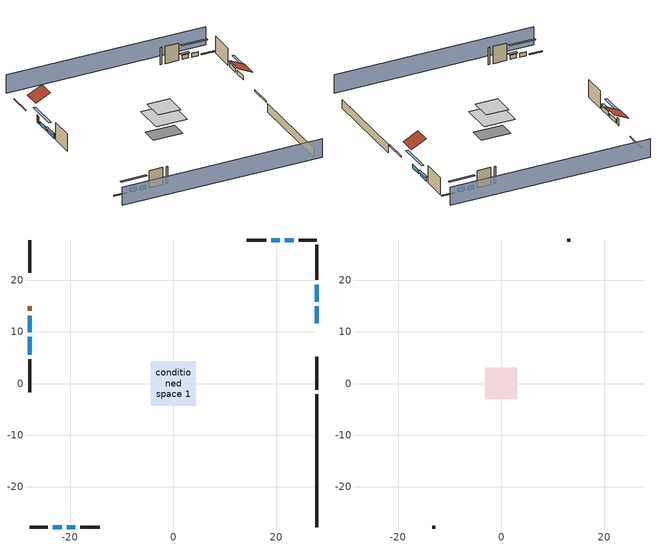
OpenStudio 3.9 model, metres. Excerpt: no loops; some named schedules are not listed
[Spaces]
conditioned space 1
 floor foundation (Slab1 construction): -4.13,-2.3 -4.13,2.3 4.13,2.3 4.13,-2.3 z-2.13
 floor adiabatic (AdiabaticFloorConstruction): -4.36,-4.36 -4.36,4.36 4.36,4.36 4.36,-4.36 z2.74
 wall outside (Wall1 construction): 27.84,20.13 27.84,26.91 z0.3:5.18
 wall outside (Wall2 construction): -18.04,-27.84 -14.27,-27.84 z0.3:5.18
 wall outside (Wall3 construction): -27.84,4.7 -27.84,-1.71 z0.3:5.18
 wall outside (Wall4 construction): 18.04,27.84 14.27,27.84 z0.3:5.18
 wall outside (RimJoist1 construction): 27.84,-1.19 27.84,5.18 z0.3:0.61
 wall outside (RimJoist2 construction): -27.84,-27.84 -24.31,-27.84 z0.3:0.61
 wall outside (RimJoist3 construction): -27.84,27.84 -27.84,21.47 z0.3:0.61
 wall outside (RimJoist4 construction): 27.84,27.84 24.31,27.84 z0.3:0.61
 wall outside (AdiabaticWallConstruction): 27.84,11.65 27.84,14.96 / 27.84,15.89 27.84,19.2 z0.3:1.4; -23.38,-27.84 -21.64,-27.84 / -20.71,-27.84 -18.97,-27.84 / 23.38,27.84 21.64,27.84 / 20.71,27.84 18.97,27.84 z0.3:1.46; -27.84,13.16 -27.84,9.99 z0.3:1.37; -27.84,9.06 -27.84,5.63 z0.3:1.43
 wall outside (AdiabaticWallConstruction 1): -27.84,15 -27.84,14.09 z0.3:2.34
 wall foundation (FoundationWall1 construction): 27.84,-27.84 27.84,-2.12 z-2.13:0.3
 window (WindowConstruction): 27.84,11.65 27.84,14.96 z0.3:1.4
 window (WindowConstruction 1): 27.84,15.89 27.84,19.2 z0.3:1.4
 window (WindowConstruction 2): -23.38,-27.84 -21.64,-27.84 z0.3:1.46
 window (WindowConstruction 3): -20.71,-27.84 -18.97,-27.84 z0.3:1.46
 window (WindowConstruction 4): -27.84,13.16 -27.84,9.99 z0.3:1.37
 window (WindowConstruction 5): -27.84,9.06 -27.84,5.63 z0.3:1.43
 window (WindowConstruction 6): 23.38,27.84 21.64,27.84 z0.3:1.46
 window (WindowConstruction 7): 20.71,27.84 18.97,27.84 z0.3:1.46
 door (Door): -27.84,15 -27.84,14.09 z0.3:2.34
 ceiling adiabatic (AdiabaticFloorConstruction): 4.36,-4.36 4.36,4.36 -4.36,4.36 -4.36,-4.36 z2.74
attic - vented 1
 floor to conditioned space 1 (Floor1 construction Reversed): -3.08,-3.08 -3.08,3.08 3.08,3.08 3.08,-3.08 z5.18
 wall outside (Wall5 construction): -13.34,-27.84 -12.8,-27.84 z0.3:5.18
 wall outside (Wall6 construction): 13.34,27.84 12.8,27.84 z0.3:5.18
 roof outside (Roof1 construction): 27.84,10.72,5.18 23.72,10.72,7.24 23.72,6.11,7.24 27.84,6.11,5.18
 roof outside (Roof2 construction): -27.84,15.93,5.18 -23.72,15.93,7.24 -23.72,20.54,7.24 -27.84,20.54,5.18
shading: 27.84,32.41 -27.84,32.41 / -27.84,-32.41 27.84,-32.41 z0:5.18; 27.84,17.7 27.84,8.91 28.45,8.91 28.45,17.7 z4.15; 27.84,19.51 27.84,15.59 28.45,15.59 28.45,19.51 z1.71; -18.89,-27.84 -26.12,-27.84 -26.12,-28.45 -18.89,-28.45 z4.21; -18.66,-27.84 -21.01,-27.84 -21.01,-28.45 -18.66,-28.45 z1.77; -27.84,7.25 -27.84,15.9 -28.45,15.9 -28.45,7.25 z4.11; -27.84,5.32 -27.84,9.37 -28.45,9.37 -28.45,5.32 z1.74; 18.89,27.84 26.12,27.84 26.12,28.45 18.89,28.45 z4.21; 18.66,27.84 21.01,27.84 21.01,28.45 18.66,28.45 z1.77
[Site]
Portland Intl Arpt_OR: Latitude {deg}=45.59; Longitude {deg}=-122.6; Time Zone {hr}=-8; Elevation {m}=33; Terrain=Suburbs; Keep Site Location Information=Yes
[Site:GroundTemperature:Shallow]
10.2558, 8.96328, 8.85977, 9.47314, 11.9355, 14.3863, 16.5111, 17.8571, 17.9714, 16.8767, 14.8061, 12.4304
[Site:WaterMainsTemperature]
Calculation Method=Schedule; Temperature Schedule=mains temperature schedule
[Building]
Building 1
[Material] Roughness=Rough
Name | Thickness {m} | Conductivity {W/m-K} | Density {kg/m3} | Specific Heat {J/kg-K} | Thermal Absorptance | Solar Absorptance | Visible Absorptance
asphalt or fiberglass shingles | 0.00635 | 0.162714 | 1121.4 | 1465.45 | 0.9 | 0.85 | 0.85
roof rigid ins | 0.00281632 | 0.029427 | 32.04 | 1214.23 | 0.9 | 0.7 | 0.7
osb sheathing 0.5 in. | 0.0127 | 0.115458 | 512.64 | 1214.23 | 0.9 | 0.6 | 0.6
wood siding | 0.0254 | 0.102417 | 544.68 | 1172.36 | 0.9 | 0.85 | 0.85
osb sheathing 0.5 in. 1 | 0.0127 | 0.115458 | 512.64 | 1214.23 | 0.9 | 0.7 | 0.7
wall stud and cavity | 0.1397 | 0.550994 | 139.0536 | 1170.24 | 0.9 | 0.7 | 0.7
gypsum board | 0.0127 | 0.160291 | 801 | 837.4 | 0.9 | 0.6 | 0.6
wall stud and cavity 1 | 0.1397 | 0.727959 | 139.0536 | 1170.24 | 0.9 | 0.6 | 0.6
rim joist stud and cavity | 0.0508 | 0.178688 | 50.32683 | 1063.81 | 0.9 | 0.6 | 0.6
ceiling loosefill ins | 0.254 | 0.0480833 | 16.02 | 1046.75 | 0.9 | 0.7 | 0.7
ceiling stud and cavity | 0.1397 | 0.104117 | 65.682 | 1177.47 | 0.9 | 0.7 | 0.7
concrete 8.0 in. | 0.2032 | 1.803125 | 2242.8 | 837.4 | 0.9 | 0.7 | 0.7
gypsum board 1 | 0.0127 | 0.160291 | 801 | 837.4 | 0.9 | 0.7 | 0.7
concrete 4.0 in. | 0.1016 | 1.803125 | 2242.8 | 837.4 | 0.9 | 0.7 | 0.7
floor covering | 0.0127 | 0.0450781 | 54.468 | 1339.84 | 0.9 | 0.9 | 0.9
wood siding 1; wood siding 2 | 0.0254 | 0.102417 | 544.68 | 1172.36
wall rigid ins; floor rigid ins | 0.512978 | 0.029427 | 32.04 | 1214.23 | 0.9 | 0.7 | 0.7
wall stud and cavity 2 | 0.0889 | 0.380278 | 52.3479 | 1209.89 | 0.9 | 0.7 | 0.7
door material | 0.04445 | 0.0612267 | 512.64 | 1214.23 | 0.9 | 0.7 | 0.7
floor stud and cavity | 0.1397 | 1.75129 | 37.0049 | 1207.88 | 0.9 | 0.7 | 0.7
osb sheathing 0.75 in. | 0.01905 | 0.115458 | 512.64 | 1214.23 | 0.9 | 0.7 | 0.7
floor covering 1 | 0.0127 | 0.0433444 | 54.468 | 1339.84 | 0.9 | 0.6 | 0.6
wall stud and cavity 3 | 0.0889 | 0.391764 | 83.0341 | 1211.67 | 0.9 | 0.7 | 0.7
furniture material conditioned space 1 | 0.1524 | 0.115458 | 640.8 | 1214.23 | 0.9 | 0.6 | 0.6
[Construction]
Roof1 construction; Roof2 construction: asphalt or fiberglass shingles, roof rigid ins, osb sheathing 0.5 in.
Wall1 construction; Wall2 construction; Wall3 construction; Wall4 construction: wood siding, osb sheathing 0.5 in. 1, wall stud and cavity, gypsum board
Wall5 construction; Wall6 construction: wood siding, osb sheathing 0.5 in. 1, wall stud and cavity 1
RimJoist1 construction; RimJoist2 construction; RimJoist3 construction; RimJoist4 construction: wood siding, rim joist stud and cavity
Floor1 construction Reversed: gypsum board, ceiling stud and cavity, ceiling loosefill ins
FoundationWall1 construction: concrete 8.0 in., gypsum board 1
Slab1 construction: concrete 4.0 in., floor covering
WindowConstruction; WindowConstruction 1; WindowConstruction 2; WindowConstruction 3; WindowConstruction 4; WindowConstruction 5; WindowConstruction 6; WindowConstruction 7: WindowMaterial
AdiabaticWallConstruction: wood siding 1, wall rigid ins, wall stud and cavity 2, gypsum board
Door: door material
AdiabaticWallConstruction 1: wood siding 2, wall rigid ins, wall stud and cavity 2, gypsum board
AdiabaticFloorConstruction: floor stud and cavity, floor rigid ins, osb sheathing 0.75 in., floor covering 1
PartitionWallConstruction: gypsum board, wall stud and cavity 3, gypsum board
furniture construction conditioned space 1: furniture material conditioned space 1
[WindowMaterial:SimpleGlazingSystem]
WindowMaterial: U-Factor {W/m2-K}=2.78222; Solar Heat Gain Coefficient=0.56
[ThermalZone] Multiplier=1; Use Ideal Air Loads=No
Name | Volume {m3} | Thermostat
conditioned space | 278.185 | conditioned space temperature setpoint
attic - vented | 17.4772
[Sizing:Zone]
attic - vented: Zone Cooling Design Supply Air Temperature Input Method=SupplyAirTemperature; Zone Cooling Design Supply Air Temperature {C}=14; Zone Cooling Design Supply Air Temperature Difference {deltaC}=11.11; Zone Heating Design Supply Air Temperature Input Method=SupplyAirTemperature; Zone Heating Design Supply Air Temperature {C}=40; Zone Heating Design Supply Air Temperature Difference {deltaC}=11.11; Zone Cooling Design Supply Air Humidity Ratio {kg-H2O/kg-air}=0.0085; Zone Heating Design Supply Air Humidity Ratio {kg-H2O/kg-air}=0.008; Cooling Design Air Flow Method=DesignDay; Heating Design Air Flow Method=DesignDay; Account for Dedicated Outdoor Air System=No; Dedicated Outdoor Air System Control Strategy=NeutralSupplyAir; Dedicated Outdoor Air Low Setpoint Temperature for Design {C}=autosize; Dedicated Outdoor Air High Setpoint Temperature for Design {C}=autosize; Zone Load Sizing Method=Sensible Load Only No Latent Load; Zone Latent Cooling Design Supply Air Humidity Ratio Input Method=HumidityRatioDifference; Zone Cooling Design Supply Air Humidity Ratio Difference {kgWater/kgDryAir}=0.005; Zone Latent Heating Design Supply Air Humidity Ratio Input Method=HumidityRatioDifference; Zone Humidification Design Supply Air Humidity Ratio Difference {kgWater/kgDryAir}=0.005; Sizing Option=Coincident
[Space]
Name | Thermal Zone | Volume {m3}
conditioned space 1 | conditioned space | 278.185
attic - vented 1 | attic - vented | 17.4772
[ThermostatSetpoint:DualSetpoint]
conditioned space temperature setpoint: Heating Setpoint Temperature Schedule=heating setpoint; Cooling Setpoint Temperature Schedule=cooling setpoint; Temperature Difference Between Cutout And Setpoint {deltaC}=0
[Foundation:Kiva]
Foundation Kiva 1: Initial Indoor Air Temperature {C}=17.7778; Wall Height Above Grade {m}=0.3048; Wall Depth Below Slab {m}=0.2032
[Foundation:Kiva:Settings]
Soil Conductivity {W/m-K}=1.3848; Soil Density {kg/m3}=1842.3; Soil Specific Heat {J/kg-K}=418.7; Ground Solar Absorptivity=0.9; Ground Thermal Absorptivity=0.9; Ground Surface Roughness {m}=0.03; Far-Field Width {m}=40; Deep-Ground Boundary Condition=ZeroFlux; Deep-Ground Depth {m}=40; Minimum Cell Dimension {m}=0.2; Maximum Cell Growth Coefficient=3; Simulation Timestep=Timestep
[SurfaceProperty:ExposedFoundationPerimeter]
Slab1: Exposed Perimeter Calculation Method=TotalExposedPerimeter; Total Exposed Perimeter {m}=25.72512
[SurfaceProperty:IncidentSolarMultiplier] Incident Solar Multiplier=1; Incident Solar Multiplier Schedule=trans schedule winter=0.85 summer=0.7
Window1; Window2; Window3; Window4; Window5; Window6; Window7; Window8
[InternalMass:Definition] Design Level Calculation Method=SurfaceArea
Name | Construction | Surface Area {m2}
partition wall mass | PartitionWallConstruction | 114.085
furniture mass conditioned space 1 | furniture construction conditioned space 1 | 45.63397
[InternalMass] Space or SpaceType=conditioned space 1; Multiplier=1
Name | Internal Mass Definition
partition wall mass | partition wall mass
furniture mass conditioned space 1 | furniture mass conditioned space 1
[Fan:SystemModel]
central ac and furnace supply fan: Availability Schedule=Always On Discrete; Design Maximum Air Flow Rate {m3/s}=0.38039; Speed Control Method=Discrete; Electric Power Minimum Flow Rate Fraction=0.2; Design Pressure Rise {Pa}=500; Motor Efficiency=1; Motor In Air Stream Fraction=1; Design Electric Power Consumption {W}=autosize; Design Power Sizing Method=PowerPerFlow; Electric Power Per Unit Flow Rate {W/(m3/s)}=1059.44; Electric Power Per Unit Flow Rate Per Unit Pressure {W-s/m3-Pa}=1.66667; Fan Total Efficiency=0.7; Motor Loss Radiative Fraction=0; Speed Flow Fraction 1=0.90323; Speed Electric Power Fraction 1=0.73687; Speed Flow Fraction 2=1; Speed Electric Power Fraction 2=1
[EnergyManagementSystem:Sensor]
Name | Output Variable or Output Meter Index Key | Output Variable or Output Meter
central_ac_and_furnace_supply_fan_s; central_ac_and_furnace_supply_fan_s_1 | central ac and furnace supply fan | Fan Electricity Energy
water_heater_T_set | water heater setpoint | Schedule Value
out_pb_s |  | Site Outdoor Air Barometric Pressure
out_wt_s |  | Site Outdoor Air Humidity Ratio
site_vw_s |  | Site Wind Speed
cool_season | cooling season schedule | Schedule Value
central_ac_and_furnace_airloop_Fan_RTF_s | central ac and furnace supply fan | Fan Runtime Fraction Speed 1
central_ac_and_furnace_airloop_Fan_RTF_s_1 | central ac and furnace supply fan | Fan Runtime Fraction Speed 2
natural_vent_s | natural vent schedule | Schedule Value
htg_sp_s | heating setpoint | Schedule Value
clg_sp_s | cooling setpoint | Schedule Value
mech_vent_range_fan_0_sch_s | mech vent range fan 0 schedule | Schedule Value
mech_vent_bath_fan_0_sch_s | mech vent bath fan 0 schedule | Schedule Value
clothes_dryer_exhaust_0_sch_s | clothes_dryer | Schedule Value
site_temp | Environment | Site Outdoor Air Drybulb Temperature
discharge_sch_sensor | electric_vehicle_discharging | Schedule Value
charge_sch_sensor | electric_vehicle_charging | Schedule Value
soc_sensor | Vehicle1 li ion | Electric Storage Charge Fraction
htg_load_cond |  | Heating:EnergyTransfer:Zone:CONDITIONED SPACE
clg_load_cond |  | Cooling:EnergyTransfer:Zone:CONDITIONED SPACE
s_conv | Floor1 | Surface Inside Face Convection Heat Gain Energy
s_ig | Floor1 | Surface Inside Face Internal Gains Radiation Heat Gain Energy
s_sol | Floor1 | Surface Inside Face Solar Radiation Heat Gain Energy
s_lgt | Floor1 | Surface Inside Face Lights Radiation Heat Gain Energy
s_surf | Floor1 | Surface Inside Face Net Surface Thermal Radiation Heat Gain Energy
s_conv_1 | FoundationWall1 | Surface Inside Face Convection Heat Gain Energy
s_ig_1 | FoundationWall1 | Surface Inside Face Internal Gains Radiation Heat Gain Energy
s_sol_1 | FoundationWall1 | Surface Inside Face Solar Radiation Heat Gain Energy
s_lgt_1 | FoundationWall1 | Surface Inside Face Lights Radiation Heat Gain Energy
s_surf_1 | FoundationWall1 | Surface Inside Face Net Surface Thermal Radiation Heat Gain Energy
s_conv_2 | inferred conditioned ceiling | Surface Inside Face Convection Heat Gain Energy
s_ig_2 | inferred conditioned ceiling | Surface Inside Face Internal Gains Radiation Heat Gain Energy
s_sol_2 | inferred conditioned ceiling | Surface Inside Face Solar Radiation Heat Gain Energy
s_lgt_2 | inferred conditioned ceiling | Surface Inside Face Lights Radiation Heat Gain Energy
s_surf_2 | inferred conditioned ceiling | Surface Inside Face Net Surface Thermal Radiation Heat Gain Energy
s_conv_3 | inferred conditioned floor | Surface Inside Face Convection Heat Gain Energy
s_ig_3 | inferred conditioned floor | Surface Inside Face Internal Gains Radiation Heat Gain Energy
s_sol_3 | inferred conditioned floor | Surface Inside Face Solar Radiation Heat Gain Energy
s_lgt_3 | inferred conditioned floor | Surface Inside Face Lights Radiation Heat Gain Energy
s_surf_3 | inferred conditioned floor | Surface Inside Face Net Surface Thermal Radiation Heat Gain Energy
s_conv_4 | RimJoist1 | Surface Inside Face Convection Heat Gain Energy
s_ig_4 | RimJoist1 | Surface Inside Face Internal Gains Radiation Heat Gain Energy
s_sol_4 | RimJoist1 | Surface Inside Face Solar Radiation Heat Gain Energy
s_lgt_4 | RimJoist1 | Surface Inside Face Lights Radiation Heat Gain Energy
s_surf_4 | RimJoist1 | Surface Inside Face Net Surface Thermal Radiation Heat Gain Energy
s_conv_5 | RimJoist2 | Surface Inside Face Convection Heat Gain Energy
s_ig_5 | RimJoist2 | Surface Inside Face Internal Gains Radiation Heat Gain Energy
s_sol_5 | RimJoist2 | Surface Inside Face Solar Radiation Heat Gain Energy
s_lgt_5 | RimJoist2 | Surface Inside Face Lights Radiation Heat Gain Energy
s_surf_5 | RimJoist2 | Surface Inside Face Net Surface Thermal Radiation Heat Gain Energy
s_conv_6 | RimJoist3 | Surface Inside Face Convection Heat Gain Energy
s_ig_6 | RimJoist3 | Surface Inside Face Internal Gains Radiation Heat Gain Energy
s_sol_6 | RimJoist3 | Surface Inside Face Solar Radiation Heat Gain Energy
s_lgt_6 | RimJoist3 | Surface Inside Face Lights Radiation Heat Gain Energy
s_surf_6 | RimJoist3 | Surface Inside Face Net Surface Thermal Radiation Heat Gain Energy
s_conv_7 | RimJoist4 | Surface Inside Face Convection Heat Gain Energy
s_ig_7 | RimJoist4 | Surface Inside Face Internal Gains Radiation Heat Gain Energy
s_sol_7 | RimJoist4 | Surface Inside Face Solar Radiation Heat Gain Energy
s_lgt_7 | RimJoist4 | Surface Inside Face Lights Radiation Heat Gain Energy
s_surf_7 | RimJoist4 | Surface Inside Face Net Surface Thermal Radiation Heat Gain Energy
s_conv_8 | Slab1 | Surface Inside Face Convection Heat Gain Energy
s_ig_8 | Slab1 | Surface Inside Face Internal Gains Radiation Heat Gain Energy
s_sol_8 | Slab1 | Surface Inside Face Solar Radiation Heat Gain Energy
s_lgt_8 | Slab1 | Surface Inside Face Lights Radiation Heat Gain Energy
s_surf_8 | Slab1 | Surface Inside Face Net Surface Thermal Radiation Heat Gain Energy
ss_sol | Door1 | Surface Inside Face Solar Radiation Heat Gain Energy
ss_lgt | Door1 | Surface Inside Face Lights Radiation Heat Gain Energy
ss_conv | Door1 | Surface Inside Face Convection Heat Gain Energy
ss_ig | Door1 | Surface Inside Face Internal Gains Radiation Heat Gain Energy
ss_surf | Door1 | Surface Inside Face Net Surface Thermal Radiation Heat Gain Energy
ss_conv_1 | Window1 | Surface Inside Face Convection Heat Gain Energy
ss_ig_1 | Window1 | Surface Inside Face Internal Gains Radiation Heat Gain Energy
ss_surf_1 | Window1 | Surface Inside Face Net Surface Thermal Radiation Heat Gain Energy
ss_trans_in | Window1 | Surface Window Transmitted Solar Radiation Rate
ss_back_out | Window1 | Surface Window Shortwave from Zone Back Out Window Heat Transfer Rate
ss_trans_out | Window1 | Surface Inside Face Initial Transmitted Diffuse Transmitted Out Window Solar Radiation Rate
ss_conv_2 | Window2 | Surface Inside Face Convection Heat Gain Energy
ss_ig_2 | Window2 | Surface Inside Face Internal Gains Radiation Heat Gain Energy
ss_surf_2 | Window2 | Surface Inside Face Net Surface Thermal Radiation Heat Gain Energy
ss_trans_in_1 | Window2 | Surface Window Transmitted Solar Radiation Rate
ss_back_out_1 | Window2 | Surface Window Shortwave from Zone Back Out Window Heat Transfer Rate
ss_trans_out_1 | Window2 | Surface Inside Face Initial Transmitted Diffuse Transmitted Out Window Solar Radiation Rate
ss_conv_3 | Window3 | Surface Inside Face Convection Heat Gain Energy
ss_ig_3 | Window3 | Surface Inside Face Internal Gains Radiation Heat Gain Energy
ss_surf_3 | Window3 | Surface Inside Face Net Surface Thermal Radiation Heat Gain Energy
ss_trans_in_2 | Window3 | Surface Window Transmitted Solar Radiation Rate
ss_back_out_2 | Window3 | Surface Window Shortwave from Zone Back Out Window Heat Transfer Rate
ss_trans_out_2 | Window3 | Surface Inside Face Initial Transmitted Diffuse Transmitted Out Window Solar Radiation Rate
ss_conv_4 | Window4 | Surface Inside Face Convection Heat Gain Energy
ss_ig_4 | Window4 | Surface Inside Face Internal Gains Radiation Heat Gain Energy
ss_surf_4 | Window4 | Surface Inside Face Net Surface Thermal Radiation Heat Gain Energy
ss_trans_in_3 | Window4 | Surface Window Transmitted Solar Radiation Rate
ss_back_out_3 | Window4 | Surface Window Shortwave from Zone Back Out Window Heat Transfer Rate
ss_trans_out_3 | Window4 | Surface Inside Face Initial Transmitted Diffuse Transmitted Out Window Solar Radiation Rate
ss_conv_5 | Window5 | Surface Inside Face Convection Heat Gain Energy
ss_ig_5 | Window5 | Surface Inside Face Internal Gains Radiation Heat Gain Energy
ss_surf_5 | Window5 | Surface Inside Face Net Surface Thermal Radiation Heat Gain Energy
ss_trans_in_4 | Window5 | Surface Window Transmitted Solar Radiation Rate
ss_back_out_4 | Window5 | Surface Window Shortwave from Zone Back Out Window Heat Transfer Rate
ss_trans_out_4 | Window5 | Surface Inside Face Initial Transmitted Diffuse Transmitted Out Window Solar Radiation Rate
ss_conv_6 | Window6 | Surface Inside Face Convection Heat Gain Energy
ss_ig_6 | Window6 | Surface Inside Face Internal Gains Radiation Heat Gain Energy
ss_surf_6 | Window6 | Surface Inside Face Net Surface Thermal Radiation Heat Gain Energy
ss_trans_in_5 | Window6 | Surface Window Transmitted Solar Radiation Rate
ss_back_out_5 | Window6 | Surface Window Shortwave from Zone Back Out Window Heat Transfer Rate
ss_trans_out_5 | Window6 | Surface Inside Face Initial Transmitted Diffuse Transmitted Out Window Solar Radiation Rate
ss_conv_7 | Window7 | Surface Inside Face Convection Heat Gain Energy
ss_ig_7 | Window7 | Surface Inside Face Internal Gains Radiation Heat Gain Energy
ss_surf_7 | Window7 | Surface Inside Face Net Surface Thermal Radiation Heat Gain Energy
ss_trans_in_6 | Window7 | Surface Window Transmitted Solar Radiation Rate
ss_back_out_6 | Window7 | Surface Window Shortwave from Zone Back Out Window Heat Transfer Rate
ss_trans_out_6 | Window7 | Surface Inside Face Initial Transmitted Diffuse Transmitted Out Window Solar Radiation Rate
ss_conv_8 | Window8 | Surface Inside Face Convection Heat Gain Energy
ss_ig_8 | Window8 | Surface Inside Face Internal Gains Radiation Heat Gain Energy
ss_surf_8 | Window8 | Surface Inside Face Net Surface Thermal Radiation Heat Gain Energy
ss_trans_in_7 | Window8 | Surface Window Transmitted Solar Radiation Rate
ss_back_out_7 | Window8 | Surface Window Shortwave from Zone Back Out Window Heat Transfer Rate
ss_trans_out_7 | Window8 | Surface Inside Face Initial Transmitted Diffuse Transmitted Out Window Solar Radiation Rate
s_conv_9 | Wall1 | Surface Inside Face Convection Heat Gain Energy
s_ig_9 | Wall1 | Surface Inside Face Internal Gains Radiation Heat Gain Energy
s_sol_9 | Wall1 | Surface Inside Face Solar Radiation Heat Gain Energy
s_lgt_9 | Wall1 | Surface Inside Face Lights Radiation Heat Gain Energy
s_surf_9 | Wall1 | Surface Inside Face Net Surface Thermal Radiation Heat Gain Energy
s_conv_10 | Wall2 | Surface Inside Face Convection Heat Gain Energy
s_ig_10 | Wall2 | Surface Inside Face Internal Gains Radiation Heat Gain Energy
s_sol_10 | Wall2 | Surface Inside Face Solar Radiation Heat Gain Energy
s_lgt_10 | Wall2 | Surface Inside Face Lights Radiation Heat Gain Energy
s_surf_10 | Wall2 | Surface Inside Face Net Surface Thermal Radiation Heat Gain Energy
s_conv_11 | Wall3 | Surface Inside Face Convection Heat Gain Energy
[ElectricEquipment:Definition] Design Level Calculation Method=EquipmentLevel
Name | Design Level {W} | Fraction Latent | Fraction Radiant | Fraction Lost
ceiling fan | 17.5259 | 0 | 0.558 | 0
clothes washer | 908.095 | 0.03 | 0.162 | 0.7
clothes dryer | 2554.15 | 0.015 | 0.081 | 0.85
dishwasher | 2622.02 | 0.3 | 0.18 | 0.4
fridge | 49.4292 | 0 | 0.6 | 0
cooking range | 2267.48 | 0.08 | 0.432 | 0.2
misc tv | 335.538 | 0 | 0.6 | 0
misc plug loads | 253.928 | 0.021 | 0.558 | 0.049
whole house fan; mech vent house fan | 0 | 0 | 0 | 1
mech vent house fan cfis | 0 | 0 | 0 | 0
mech vent range fan 0 | 30 | 0 | 0 | 1
mech vent bath fan 0 | 15 | 0 | 0 | 1
[ElectricEquipment] Space or SpaceType=conditioned space 1
Name | Electric Equipment Definition | Schedule
ceiling fan | ceiling fan | ceiling_fan
clothes washer | clothes washer | clothes_washer
clothes dryer | clothes dryer | clothes_dryer
dishwasher | dishwasher | dishwasher
fridge | fridge | fridge schedule
cooking range | cooking range | cooking_range
misc tv | misc tv | plug_loads_tv
misc plug loads | misc plug loads | plug_loads_other
whole house fan | whole house fan | Always On Discrete
mech vent house fan | mech vent house fan | mech vent house fan schedule
mech vent house fan cfis | mech vent house fan cfis | mech vent house fan cfis schedule
mech vent range fan 0 | mech vent range fan 0 | mech vent range fan 0 schedule
mech vent bath fan 0 | mech vent bath fan 0 | mech vent bath fan 0 schedule
[OtherEquipment:Definition] Design Level Calculation Method=EquipmentLevel
Name | Design Level {W} | Fraction Latent | Fraction Radiant | Fraction Lost
water heater sens; mech vent house fan sensible load | 0 | 0 | 0 | 0
water heater lat; mech vent house fan latent load | 0 | 1 | 0 | 0
water heater energy adjustment1 | 0.01 | 0 | 0 | 1
clothes dryer 2 | 0 | 0.015 | 0.081 | 0.85
cooking range 2 | 0 | 0.08 | 0.432 | 0.2
general water use sensible | -25.2881 | 0 | 0.6 | 0
general water use latent | 25.6591 | 1 | 0 | 0
[OtherEquipment] Space or SpaceType=conditioned space 1
Name | Other Equipment Definition | Schedule | Fuel Type
water heater sens | water heater sens | Always On Discrete
water heater lat | water heater lat | Always On Discrete
water heater energy adjustment1 | water heater energy adjustment1 | Always On Discrete | Electricity
clothes dryer 1 | clothes dryer 2 | clothes_dryer | Electricity
cooking range 1 | cooking range 2 | cooking_range | Electricity
general water use sensible | general water use sensible | general water use schedule
general water use latent | general water use latent | general water use schedule
mech vent house fan sensible load | mech vent house fan sensible load | Always On Discrete
mech vent house fan latent load | mech vent house fan latent load | Always On Discrete
[WaterUse:Equipment:Definition]
Name | Peak Flow Rate {m3/s}
clothes washer | 3.33808e-06
dishwasher | 1.42859e-05
[Lights:Definition]
interior lighting: Design Level Calculation Method=LightingLevel; Lighting Level {W}=264.913; Fraction Radiant=0.6; Fraction Visible=0.2; Return Air Fraction=0
[Lights]
interior lighting: Lights Definition=interior lighting; Space or SpaceType=conditioned space 1; Schedule=lighting_interior; Fraction Replaceable=1
[Exterior:Lights:Definition]
exterior lighting: Design Level {W}=9.28603
[Exterior:Lights]
exterior lighting: Exterior Lights Definition=exterior lighting; Schedule=exterior lighting schedule
[People:Definition]
occupants: Number of People Calculation Method=People; Number of People {people}=1; Fraction Radiant=0.314171; Sensible Heat Fraction=0.56303; Carbon Dioxide Generation Rate {m3/s-W}=0; Enable ASHRAE 55 Comfort Warnings=No; Mean Radiant Temperature Calculation Type=EnclosureAveraged
[People]
occupants: People Definition=occupants; Space or SpaceType=conditioned space 1; Number of People Schedule=occupants; Activity Level Schedule=occupants activity schedule; Multiplier=1
[SpaceInfiltration:DesignFlowRate] Space or SpaceType=conditioned space 1; Schedule=Always On Discrete; Design Flow Rate Calculation Method=Flow/Space; Design Flow Rate {m3/s}=0
natural vent flow; whole house fan flow; infil flow
[ZoneMixing]
whole house fan mix: Zone or Space=attic - vented; Schedule=Always On Continuous; Design Flow Rate Calculation Method=Flow/Zone; Design Flow Rate {m3/s}=0; Source Zone or Space=conditioned space
[SpaceInfiltration:EffectiveLeakageArea]
infil attic - vented 1: Space or SpaceType=attic - vented 1; Schedule=Always On Discrete; Effective Air Leakage Area {cm2}=1267.38; Stack Coefficient=9.58836e-05; Wind Coefficient=4.00864e-05
